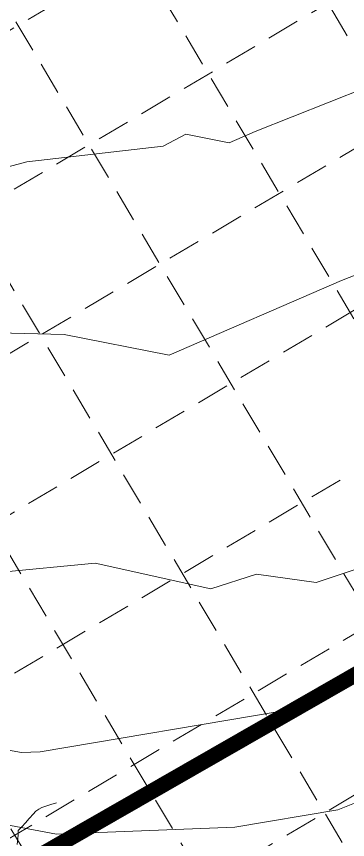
# Model space of a CAD drawing. Header units: inches. Extents: x 2527773 to 2531821, y 6906669 to 6910268.
# Drawn here: x 2530079.9 to 2530207.5, y 6907886.8 to 6908204.4 of the extents above; entities that cross this region are included whole.
import ezdxf

# ---------------------------------------------------------------- set-up
doc = ezdxf.new("R2010")
doc.units = ezdxf.units.IN
doc.header["$MEASUREMENT"] = 0
doc.linetypes.add('DGN Style 2', pattern=[85.538802, 51.323281, -34.215521])
doc.linetypes.add('HIDDEN', pattern=[0.009525, 0.00635, -0.003175])
doc.layers.add('GRID', color=254, linetype='HIDDEN')
doc.layers.add('SILT FENCE', color=200, linetype='Continuous')
doc.layers.add('SV-topo-25128(old) - SV-TOPO-CONT-MAJR-LINE', color=253, linetype='DGN Style 2', lineweight=0)

msp = doc.modelspace()

# ---------------------------------------------------------------- linework, layer by layer
at = {"color": 35, "lineweight": 0}
for p, q in [((2530246.96, 6908189.83), (2530171.93, 6908160.08)), ((2530145.11, 6908159), (2530136.37, 6908154.41)), ((2530161.8, 6908155.71), (2530145.11, 6908159)), ((2530171.93, 6908160.08), (2530161.8, 6908155.71)), ((2530136.37, 6908154.41), (2530083.91, 6908148.32)), ((2530083.91, 6908148.32), (2530063.58, 6908142.88)), ((2530205.21, 6908102.5), (2530222.46, 6908109.34)), ((2530138.69, 6908073.74), (2530205.21, 6908102.5)), ((2530066.21, 6908082.56), (2530098.28, 6908081.71)), ((2530098.28, 6908081.71), (2530138.69, 6908073.74)), ((2530195.43, 6907986), (2530260.17, 6908007.78)), ((2530043.34, 6907987.02), (2530110.18, 6907993.42)), ((2530110.18, 6907993.42), (2530154.85, 6907983.56)), ((2530154.85, 6907983.56), (2530172.36, 6907989.28)), ((2530172.36, 6907989.28), (2530195.43, 6907986)), ((2530181.89, 6907936.42), (2530220.76, 6907952.07)), ((2530089.05, 6907920.65), (2530181.89, 6907936.42)), ((2530288.36, 6907932.36), (2530203.8, 6907898.31)), ((2530075.42, 6907921.58), (2530081.78, 6907920.36)), ((2530081.78, 6907920.36), (2530089.05, 6907920.65)), ((2530203.8, 6907898.31), (2530164.1, 6907891.56)), ((2530095.24, 6907888.84), (2530064.52, 6907894.71)), ((2530164.1, 6907891.56), (2530095.24, 6907888.84))]:
    msp.add_line(p, q, dxfattribs=at)
at = {"layer": 'GRID', "color": 252, "linetype": 'HIDDEN', "lineweight": 0, "ltscale": 2000}
for p, q in [((2529461.67, 6909452.75), (2530418.78, 6907841.03)), ((2529415.63, 6909425.4), (2530372.74, 6907813.68)), ((2529369.58, 6909398.06), (2530326.69, 6907786.34)), ((2529323.54, 6909370.72), (2530280.65, 6907759)), ((2529277.5, 6909343.38), (2530234.61, 6907731.66)), ((2529231.45, 6909316.03), (2530188.56, 6907704.31)), ((2528561.06, 6907298.63), (2531415.74, 6908993.87)), ((2528588.4, 6907252.59), (2531443.09, 6908947.83)), ((2528615.74, 6907206.54), (2531470.43, 6908901.78)), ((2528643.09, 6907160.5), (2531497.77, 6908855.74)), ((2528670.43, 6907114.46), (2531525.11, 6908809.7)), ((2528698.92, 6907068.82), (2531553.61, 6908764.06)), ((2528726.27, 6907022.78), (2531580.95, 6908718.02))]:
    msp.add_line(p, q, dxfattribs=at)
at = {"layer": 'SILT FENCE', "linetype": 'Continuous', "lineweight": 0, "const_width": 6}
msp.add_lwpolyline([(2529882.22, 6907768.58), (2529908.15, 6907776.99), (2530566.24, 6908154.51), (2530589.62, 6908116.25), (2530949.89, 6908333.06)], dxfattribs=at)
at = {"layer": 'SV-topo-25128(old) - SV-TOPO-CONT-MAJR-LINE', "color": 35, "lineweight": 0}
for p, q in [((2530087.37, 6907897.76), (2530088.42, 6907898.59)), ((2530088.42, 6907898.59), (2530089.64, 6907899.22)), ((2530089.64, 6907899.22), (2530091.2, 6907899.74)), ((2530091.2, 6907899.74), (2530093.11, 6907900.3)), ((2530093.11, 6907900.3), (2530095.33, 6907901.01)), ((2530084.8, 6907894.94), (2530084.92, 6907895.12)), ((2530084.92, 6907895.12), (2530086.26, 6907896.61)), ((2530086.26, 6907896.61), (2530087.37, 6907897.76)), ((2530081.91, 6907891.79), (2530083.33, 6907893.3)), ((2530083.33, 6907893.3), (2530084.8, 6907894.94)), ((2530080.4, 6907887.11), (2530080.46, 6907888.82)), ((2530080.46, 6907888.82), (2530080.49, 6907889.84)), ((2530080.49, 6907889.84), (2530080.55, 6907890.34)), ((2530080.55, 6907890.34), (2530081.83, 6907891.55)), ((2530081.83, 6907891.55), (2530081.91, 6907891.79)), ((2530080.07, 6907884.97), (2530080.4, 6907887.11))]:
    msp.add_line(p, q, dxfattribs=at)

doc.saveas('drawing.dxf')
